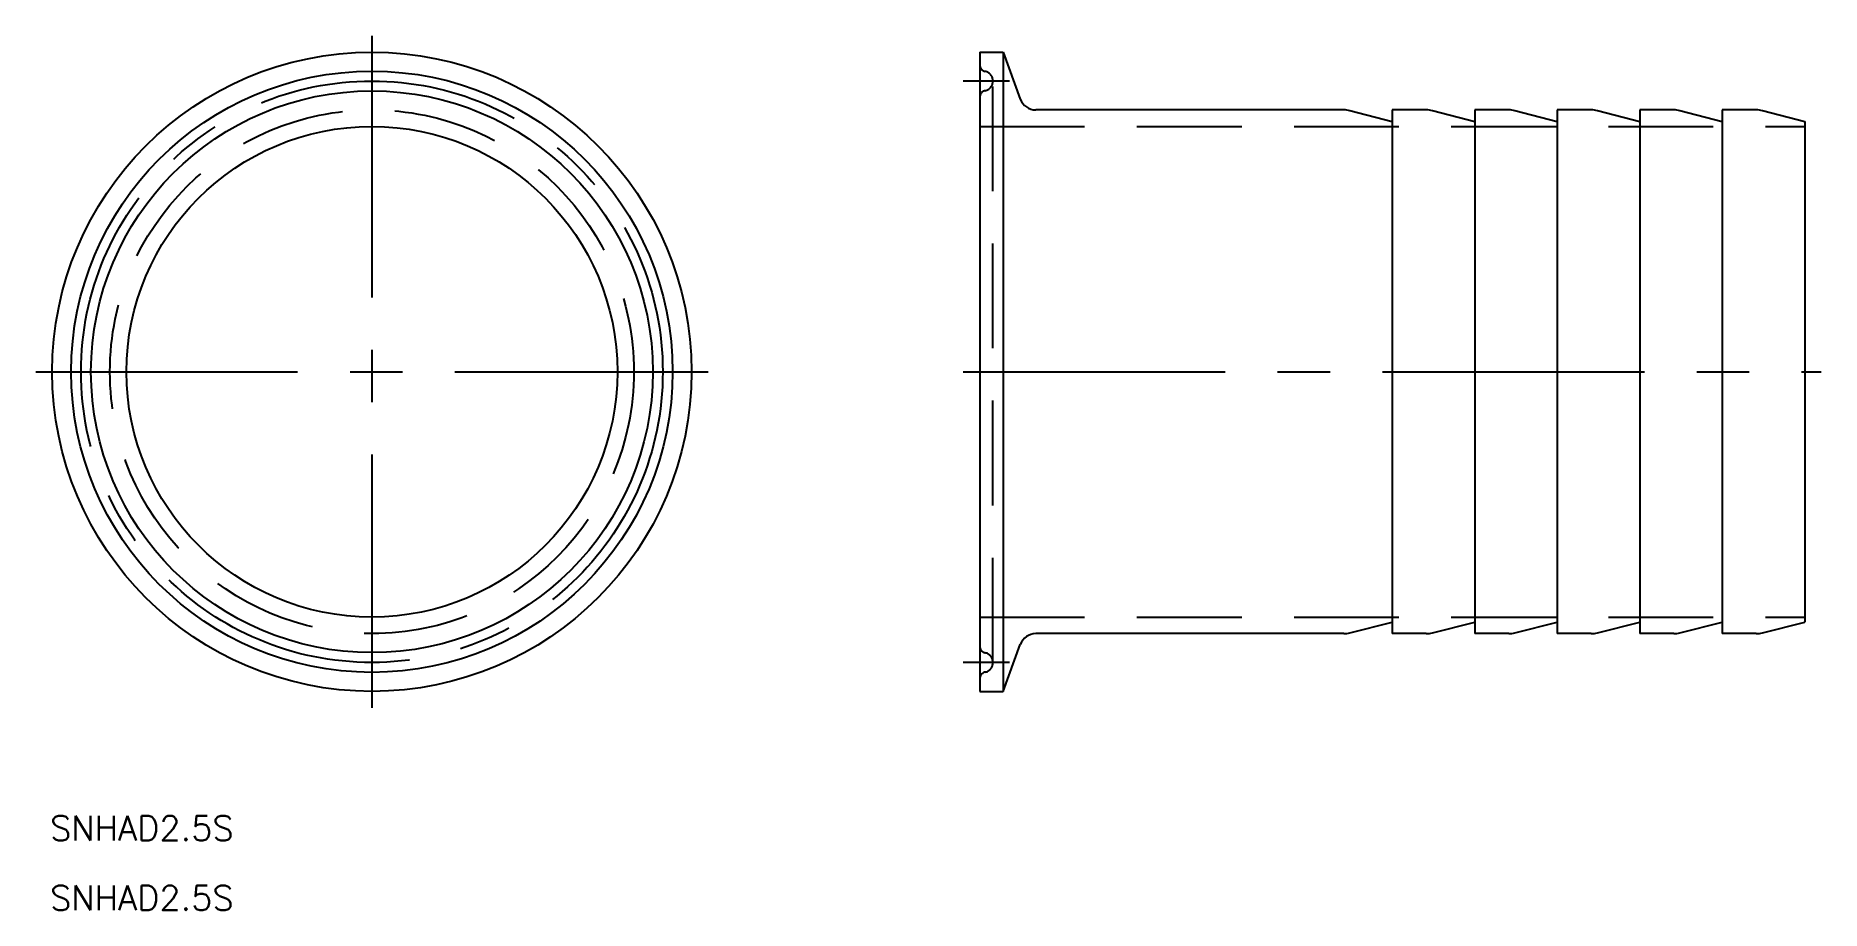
# Model space of a CAD drawing. Extents: x -41 to 176, y -65 to 41.
import ezdxf

# ---------------------------------------------------------------- set-up
doc = ezdxf.new("R2010")
doc.units = 0
doc.linetypes.add('CENTER', pattern=[50.8, 31.75, -6.35, 6.35, -6.35])
doc.linetypes.add('DASHED', pattern=[19.05, 12.7, -6.35])
doc.layers.get('0').update_dxf_attribs({"linetype": 'CONTINUOUS'})
doc.layers.add('CENTER', color=1, linetype='CENTER')
doc.styles.get("Standard").update_dxf_attribs({"font": 'txt.shx', "height": 3, "bigfont": 'bigfont.shx'})

msp = doc.modelspace()

# ---------------------------------------------------------------- linework, layer by layer
at = {"color": 7, "linetype": 'CONTINUOUS'}
for p, q in [((73.68, 38.75), (73.68, -38.75)), ((73.68, 38.75), (76.53, 38.75)), ((76.53, 38.75), (78.59, 33.07)), ((76.53, 38.75), (76.53, -38.75)), ((117.8, 31.75), (80.47, 31.75)), ((118.54, 31.66), (123.68, 30.35)), ((123.68, 31.75), (123.68, -31.75)), ((127.8, 31.75), (123.68, 31.75)), ((128.54, 31.66), (133.68, 30.35)), ((133.68, 31.75), (133.68, -31.75)), ((137.8, 31.75), (133.68, 31.75)), ((138.54, 31.66), (143.68, 30.35)), ((143.68, 31.75), (143.68, -31.75)), ((147.8, 31.75), (143.68, 31.75)), ((148.54, 31.66), (153.68, 30.35)), ((153.68, 31.75), (153.68, -31.75)), ((157.8, 31.75), (153.68, 31.75)), ((158.54, 31.66), (163.68, 30.35)), ((163.68, 31.75), (163.68, -31.75)), ((167.8, 31.75), (163.68, 31.75)), ((168.54, 31.66), (173.68, 30.35)), ((173.68, 30.35), (173.68, -30.35)), ((117.8, -31.75), (80.47, -31.75)), ((118.54, -31.66), (123.68, -30.35)), ((127.8, -31.75), (123.68, -31.75)), ((128.54, -31.66), (133.68, -30.35)), ((137.8, -31.75), (133.68, -31.75)), ((138.54, -31.66), (143.68, -30.35)), ((147.8, -31.75), (143.68, -31.75)), ((148.54, -31.66), (153.68, -30.35)), ((157.8, -31.75), (153.68, -31.75)), ((158.54, -31.66), (163.68, -30.35)), ((167.8, -31.75), (163.68, -31.75)), ((168.54, -31.66), (173.68, -30.35)), ((76.53, -38.75), (78.59, -33.07)), ((73.68, -38.75), (76.53, -38.75))]:
    msp.add_line(p, q, dxfattribs=at)
at = {"color": 3, "linetype": 'DASHED'}
for p, q in [((75.28, -35.25), (75.28, 35.25)), ((73.68, 29.75), (173.68, 29.75)), ((73.68, -29.75), (173.68, -29.75))]:
    msp.add_line(p, q, dxfattribs=at)
at = {"color": 7, "linetype": 'CONTINUOUS'}
for radius in [38.75, 36.45, 34.05, 29.75]:
    msp.add_circle((0, 0), radius, dxfattribs=at)
at = {"color": 3, "linetype": 'DASHED'}
msp.add_circle((0, 0), 31.75, dxfattribs=at)
for centre, radius, start, end in [((74.48, 37.21), 0.8, 180, 258.463), ((74.08, 35.25), 1.2, 281.537, 78.463), ((74.48, 33.29), 0.8, 101.537, 180), ((74.48, -33.29), 0.8, 180, 258.463), ((74.08, -35.25), 1.2, 281.537, 78.463), ((74.48, -37.21), 0.8, 101.537, 180)]:
    msp.add_arc(centre, radius, start, end, dxfattribs=at)
at = {"color": 7, "linetype": 'CONTINUOUS'}
for centre, radius, start, end in [((80.47, 33.75), 2, 200, 270), ((117.8, 28.75), 3, 75.7189, 90), ((127.8, 28.75), 3, 75.7189, 90), ((137.8, 28.75), 3, 75.7189, 90), ((147.8, 28.75), 3, 75.7189, 90), ((157.8, 28.75), 3, 75.7189, 90), ((167.8, 28.75), 3, 75.7189, 90), ((80.47, -33.75), 2, 90, 160), ((117.8, -28.75), 3, 270, 284.2811), ((127.8, -28.75), 3, 270, 284.2811), ((137.8, -28.75), 3, 270, 284.2811), ((147.8, -28.75), 3, 270, 284.2811), ((157.8, -28.75), 3, 270, 284.2811), ((167.8, -28.75), 3, 270, 284.2811)]:
    msp.add_arc(centre, radius, start, end, dxfattribs=at)
at = {"layer": 'CENTER', "color": 1, "linetype": 'CENTER'}
for p, q in [((0, 40.75), (0, -40.75)), ((77.28, 35.25), (71.68, 35.25)), ((-40.75, 0), (40.75, 0)), ((71.68, 0), (175.68, 0)), ((77.28, -35.25), (71.68, -35.25))]:
    msp.add_line(p, q, dxfattribs=at)
msp.add_circle((0, 0), 35.25, dxfattribs=at)

# ---------------------------------------------------------------- texts
at = {"color": 7, "linetype": 'CONTINUOUS'}
for p in [(-39, -56.84), (-39, -65.3)]:
    msp.add_text('SNHAD2.5S', height=3, dxfattribs=at).set_placement(p)

doc.saveas('drawing.dxf')
